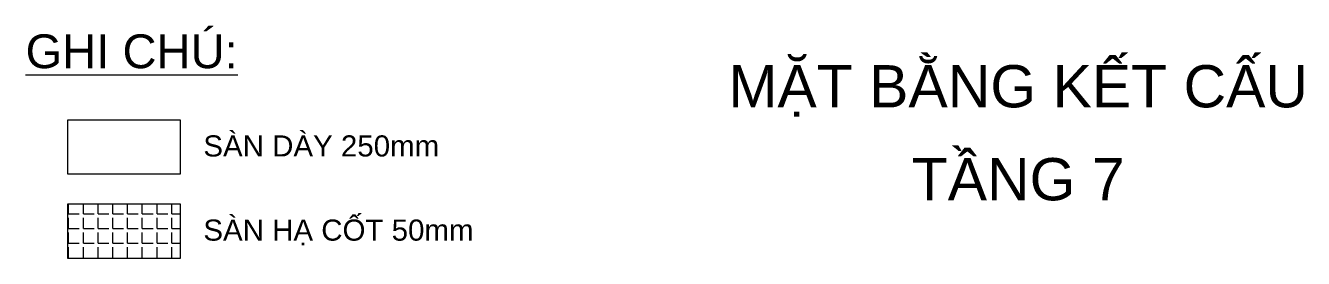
# Model space of a CAD drawing. Header units: millimetres. Extents: x 5400 to 3023951, y -127214 to 225084.
# Drawn here: x 1816266 to 1846551, y 127174 to 132684 of the extents above; entities that cross this region are included whole.
import ezdxf
from ezdxf.enums import TextEntityAlignment as Align

# ---------------------------------------------------------------- set-up
doc = ezdxf.new("R2010")
doc.units = ezdxf.units.MM
doc.header["$LTSCALE"] = 100
doc.layers.add('ccu12-Tencaukien', color=9, linetype='Continuous', lineweight=15)
doc.layers.add('ccu12-Text', color=31, linetype='Continuous')
doc.styles.add('Arial', font='arial.ttf', dxfattribs={"width": 0.7})

msp = doc.modelspace()

# ---------------------------------------------------------------- hatches: boundary and pattern name
at = {"layer": 'ccu12-Tencaukien', "ltscale": 20}
h = msp.add_hatch(dxfattribs=at)
h.set_pattern_fill('ANGLE', color=250, scale=50)
h.set_pattern_definition([(0, (-168200, 118800), (0, 349.25), [254, -95.25]), (90, (-168200, 118800), (-349.25, 2e-14), [254, -95.25])])
h.paths.add_polyline_path([(1817271.5, 128463.6), (1819931.5, 128463.6), (1819931.5, 127173.6), (1817271.5, 127173.6)])

# ---------------------------------------------------------------- linework, layer by layer
at = {"layer": 'ccu12-Tencaukien', "color": 0, "ltscale": 20}
for points in [[(1817271.5, 130455.7), (1819931.5, 130455.7), (1819931.5, 129165.7), (1817271.5, 129165.7)], [(1817271.5, 128463.6), (1819931.5, 128463.6), (1819931.5, 127173.6), (1817271.5, 127173.6)]]:
    msp.add_lwpolyline(points, close=True, dxfattribs=at)

# ---------------------------------------------------------------- texts
at = {"layer": 'ccu12-Tencaukien', "color": 31, "style": 'Arial'}
msp.add_text('%%uGHI CHÚ:', height=800, dxfattribs=at).set_placement((1818780.7, 131675.7), align=Align.CENTER)
msp.add_text('%%uGHI CHÚ:', height=800, dxfattribs=at).set_placement((1818780.7, 131675.7), align=Align.CENTER)
for s, p in [('SÀN DÀY 250mm', (1820480, 129585.7)), ('SÀN HẠ CỐT 50mm', (1820480, 127593.6))]:
    msp.add_text(s, height=500, dxfattribs=at).set_placement(p)
at = {"layer": 'ccu12-Text', "color": 31, "style": 'Arial'}
for s, p in [('MẶT BẰNG KẾT CẤU', (1839790, 131248.1)), ('TẦNG 7', (1839790, 129048.1))]:
    msp.add_text(s, height=1000, dxfattribs=at).set_placement(p, align=Align.MIDDLE_CENTER)

doc.saveas('drawing.dxf')
